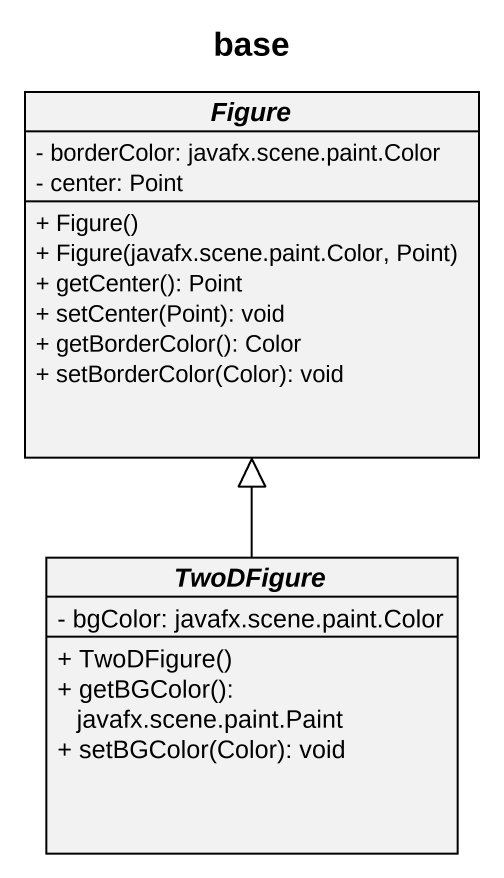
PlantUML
@startuml
title base
hide circle
hide empty members
skinparam classAttributeIconSize 0
abstract class Figure {
  - borderColor: javafx.scene.paint.Color
  - center: Point
  + Figure()
  + Figure(javafx.scene.paint.Color, Point)
  + getCenter(): Point
  + setCenter(Point): void
  + getBorderColor(): Color
  + setBorderColor(Color): void
}
abstract class TwoDFigure {
  - bgColor: javafx.scene.paint.Color
  + TwoDFigure()
  + getBGColor(): javafx.scene.paint.Paint
  + setBGColor(Color): void
}
TwoDFigure -up-|> Figure
@enduml
